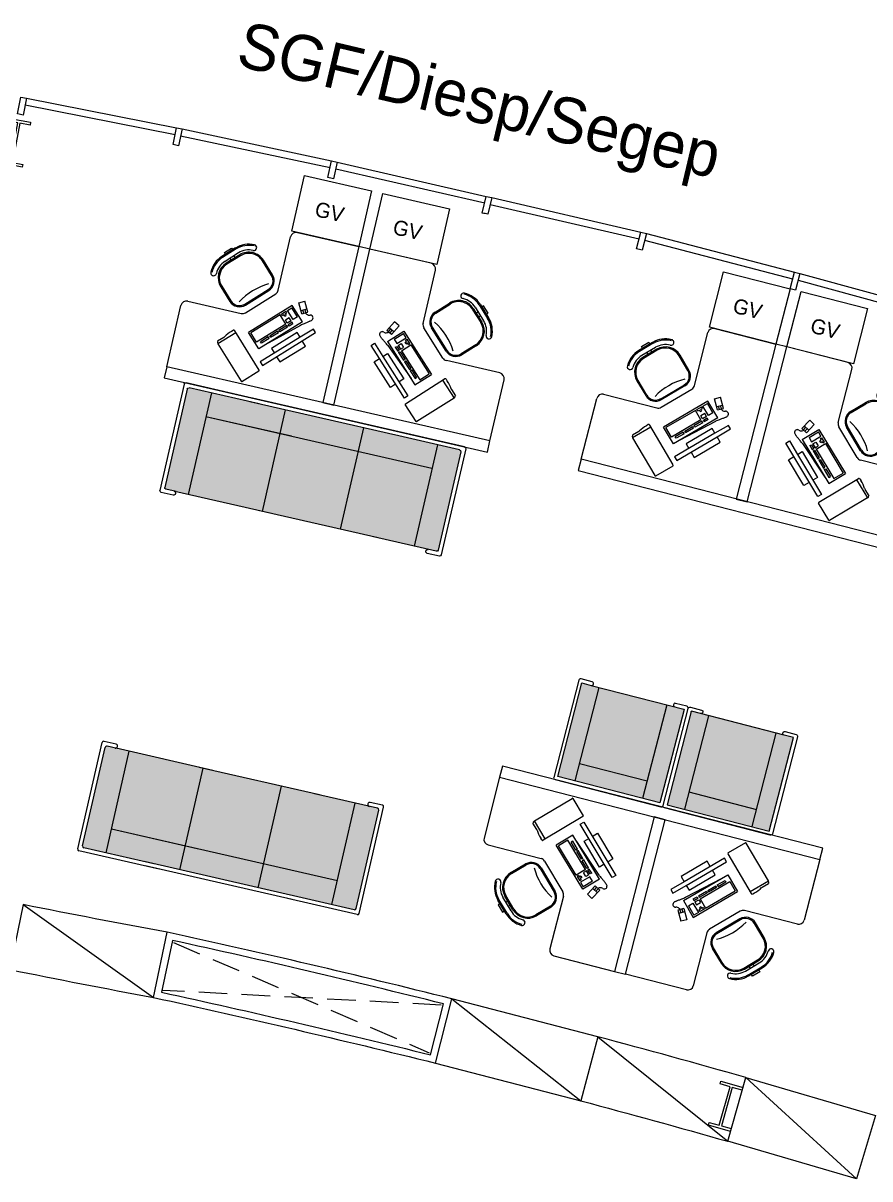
# Model space of a CAD drawing. Header units: millimetres. Extents: x 0 to 86.4, y -30.6 to 19.1.
# Drawn here: x 31.69 to 39.1, y 6.81 to 16.92 of the extents above; entities that cross this region are included whole.
import ezdxf

# ---------------------------------------------------------------- set-up
doc = ezdxf.new("R2010")
doc.units = ezdxf.units.MM
doc.linetypes.add('HIDDEN', pattern=[0.375, 0.25, -0.125])
for name, color, linetype in [('AR-ARMÁRIOS', 2, 'Continuous'), ('AR-ESQ', 2, 'Continuous'), ('AR-EST', 4, 'Continuous'), ('AR-HTC-MOB', 253, 'Continuous'), ('AR-MOB', 2, 'Continuous'), ('AR-PRJ', 1, 'HIDDEN'), ('AR-TXT', 2, 'Continuous')]:
    doc.layers.add(name, color=color, linetype=linetype)
doc.styles.add('1-125', font='stylu.ttf', dxfattribs={"height": 0.2})

# ---------------------------------------------------------------- blocks, each defined once
blk = doc.blocks.new('estacao de trabalho 290 x 150')
at = {"color": 1}
for p, q in [((-0.65, 0.971), (-0.65, 1.45)), ((-0.6, 1.5), (-0.05, 1.5)), ((0.6, 1.5), (0.05, 1.5)), ((0.65, 0.971), (0.65, 1.45)), ((-1.091, 1.24), (-1.19, 1.141)), ((1.091, 1.24), (1.19, 1.141)), ((-1.041, 1.19), (-1.14, 1.091)), ((-1.11, 1.136), (-1.124, 1.15)), ((-1.081, 1.164), (-1.095, 1.178)), ((-0.737, 1.084), (-0.843, 1.19)), ((0.737, 1.084), (0.843, 1.19)), ((1.041, 1.19), (1.14, 1.091)), ((1.081, 1.164), (1.095, 1.178)), ((1.11, 1.136), (1.124, 1.15)), ((-0.907, 0.787), (-0.737, 0.957)), ((-0.885, 0.715), (-0.665, 0.935)), ((0.885, 0.715), (0.665, 0.935)), ((0.907, 0.787), (0.737, 0.957)), ((-1.14, 0.893), (-1.034, 0.787)), ((-0.533, 0.816), (-0.501, 0.848)), ((-0.533, 0.816), (-0.501, 0.848)), ((-0.533, 0.816), (-0.501, 0.848)), ((-0.533, 0.816), (-0.501, 0.848)), ((-0.466, 0.749), (-0.533, 0.816)), ((-0.466, 0.749), (-0.533, 0.816)), ((-0.466, 0.749), (-0.533, 0.816)), ((-0.466, 0.749), (-0.533, 0.816)), ((-0.434, 0.781), (-0.501, 0.848)), ((-0.434, 0.781), (-0.501, 0.848)), ((-0.434, 0.781), (-0.501, 0.848)), ((-0.434, 0.781), (-0.501, 0.848)), ((0.434, 0.781), (0.501, 0.848)), ((0.434, 0.781), (0.501, 0.848)), ((0.434, 0.781), (0.501, 0.848)), ((0.434, 0.781), (0.501, 0.848)), ((0.466, 0.749), (0.533, 0.816)), ((0.466, 0.749), (0.533, 0.816)), ((0.466, 0.749), (0.533, 0.816)), ((0.466, 0.749), (0.533, 0.816)), ((0.533, 0.816), (0.501, 0.848)), ((0.533, 0.816), (0.501, 0.848)), ((0.533, 0.816), (0.501, 0.848)), ((0.533, 0.816), (0.501, 0.848)), ((1.14, 0.893), (1.034, 0.787)), ((-0.586, 0.764), (-0.8, 0.553)), ((-0.586, 0.764), (-0.8, 0.553)), ((-0.586, 0.764), (-0.8, 0.553)), ((-0.586, 0.764), (-0.8, 0.553)), ((-0.392, 0.714), (-0.655, 0.478)), ((-0.392, 0.714), (-0.655, 0.478)), ((-0.392, 0.714), (-0.655, 0.478)), ((-0.392, 0.714), (-0.655, 0.478)), ((-0.52, 0.696), (-0.586, 0.764)), ((-0.52, 0.696), (-0.586, 0.764)), ((-0.52, 0.696), (-0.586, 0.764)), ((-0.52, 0.696), (-0.586, 0.764)), ((-0.576, 0.774), (-0.544, 0.806)), ((-0.576, 0.774), (-0.544, 0.806)), ((-0.576, 0.774), (-0.544, 0.806)), ((-0.576, 0.774), (-0.544, 0.806)), ((-0.565, 0.764), (-0.576, 0.774)), ((-0.565, 0.764), (-0.576, 0.774)), ((-0.565, 0.764), (-0.576, 0.774)), ((-0.565, 0.764), (-0.576, 0.774)), ((-0.565, 0.764), (-0.554, 0.774)), ((-0.565, 0.764), (-0.554, 0.774)), ((-0.565, 0.764), (-0.554, 0.774)), ((-0.565, 0.764), (-0.554, 0.774)), ((-0.544, 0.763), (-0.554, 0.774)), ((-0.544, 0.763), (-0.554, 0.774)), ((-0.544, 0.763), (-0.554, 0.774)), ((-0.544, 0.763), (-0.554, 0.774)), ((-0.533, 0.795), (-0.544, 0.806)), ((-0.533, 0.795), (-0.544, 0.806)), ((-0.533, 0.795), (-0.544, 0.806)), ((-0.533, 0.795), (-0.544, 0.806)), ((-0.544, 0.785), (-0.533, 0.795)), ((-0.544, 0.785), (-0.533, 0.795)), ((-0.544, 0.785), (-0.533, 0.795)), ((-0.544, 0.785), (-0.533, 0.795)), ((-0.533, 0.774), (-0.544, 0.785)), ((-0.533, 0.774), (-0.544, 0.785)), ((-0.533, 0.774), (-0.544, 0.785)), ((-0.533, 0.774), (-0.544, 0.785)), ((-0.544, 0.763), (-0.533, 0.774)), ((-0.544, 0.763), (-0.533, 0.774)), ((-0.544, 0.763), (-0.533, 0.774)), ((-0.544, 0.763), (-0.533, 0.774)), ((-0.502, 0.756), (-0.53, 0.728)), ((-0.502, 0.756), (-0.53, 0.728)), ((-0.502, 0.756), (-0.53, 0.728)), ((-0.502, 0.756), (-0.53, 0.728)), ((-0.509, 0.707), (-0.53, 0.728)), ((-0.509, 0.707), (-0.53, 0.728)), ((-0.509, 0.707), (-0.53, 0.728)), ((-0.509, 0.707), (-0.53, 0.728)), ((-0.48, 0.735), (-0.509, 0.707)), ((-0.48, 0.735), (-0.509, 0.707)), ((-0.48, 0.735), (-0.509, 0.707)), ((-0.48, 0.735), (-0.509, 0.707)), ((-0.48, 0.735), (-0.502, 0.756)), ((-0.48, 0.735), (-0.502, 0.756)), ((-0.48, 0.735), (-0.502, 0.756)), ((-0.48, 0.735), (-0.502, 0.756)), ((-0.47, 0.724), (-0.498, 0.696)), ((-0.47, 0.724), (-0.498, 0.696)), ((-0.47, 0.724), (-0.498, 0.696)), ((-0.47, 0.724), (-0.498, 0.696)), ((-0.459, 0.713), (-0.488, 0.685)), ((-0.459, 0.713), (-0.488, 0.685)), ((-0.459, 0.713), (-0.488, 0.685)), ((-0.459, 0.713), (-0.488, 0.685)), ((-0.459, 0.713), (-0.47, 0.724)), ((-0.459, 0.713), (-0.47, 0.724)), ((-0.459, 0.713), (-0.47, 0.724)), ((-0.459, 0.713), (-0.47, 0.724)), ((-0.434, 0.781), (-0.466, 0.749)), ((-0.434, 0.781), (-0.466, 0.749)), ((-0.434, 0.781), (-0.466, 0.749)), ((-0.434, 0.781), (-0.466, 0.749)), ((0.392, 0.714), (0.655, 0.478)), ((0.392, 0.714), (0.655, 0.478)), ((0.392, 0.714), (0.655, 0.478)), ((0.392, 0.714), (0.655, 0.478)), ((0.434, 0.781), (0.466, 0.749)), ((0.434, 0.781), (0.466, 0.749)), ((0.434, 0.781), (0.466, 0.749)), ((0.434, 0.781), (0.466, 0.749)), ((0.459, 0.713), (0.47, 0.724)), ((0.459, 0.713), (0.47, 0.724)), ((0.459, 0.713), (0.47, 0.724)), ((0.459, 0.713), (0.47, 0.724)), ((0.459, 0.713), (0.488, 0.685)), ((0.459, 0.713), (0.488, 0.685)), ((0.459, 0.713), (0.488, 0.685)), ((0.459, 0.713), (0.488, 0.685)), ((0.47, 0.724), (0.498, 0.696)), ((0.47, 0.724), (0.498, 0.696)), ((0.47, 0.724), (0.498, 0.696)), ((0.47, 0.724), (0.498, 0.696)), ((0.48, 0.735), (0.502, 0.756)), ((0.48, 0.735), (0.502, 0.756)), ((0.48, 0.735), (0.502, 0.756)), ((0.48, 0.735), (0.502, 0.756)), ((0.48, 0.735), (0.509, 0.707)), ((0.48, 0.735), (0.509, 0.707)), ((0.48, 0.735), (0.509, 0.707)), ((0.48, 0.735), (0.509, 0.707)), ((0.502, 0.756), (0.53, 0.728)), ((0.502, 0.756), (0.53, 0.728)), ((0.502, 0.756), (0.53, 0.728)), ((0.502, 0.756), (0.53, 0.728)), ((0.509, 0.707), (0.53, 0.728)), ((0.509, 0.707), (0.53, 0.728)), ((0.509, 0.707), (0.53, 0.728)), ((0.509, 0.707), (0.53, 0.728)), ((0.52, 0.696), (0.586, 0.764)), ((0.52, 0.696), (0.586, 0.764)), ((0.52, 0.696), (0.586, 0.764)), ((0.52, 0.696), (0.586, 0.764)), ((0.533, 0.795), (0.544, 0.806)), ((0.533, 0.795), (0.544, 0.806)), ((0.533, 0.795), (0.544, 0.806)), ((0.533, 0.795), (0.544, 0.806)), ((0.544, 0.785), (0.533, 0.795)), ((0.544, 0.785), (0.533, 0.795)), ((0.544, 0.785), (0.533, 0.795)), ((0.544, 0.785), (0.533, 0.795)), ((0.533, 0.774), (0.544, 0.785)), ((0.533, 0.774), (0.544, 0.785)), ((0.533, 0.774), (0.544, 0.785)), ((0.533, 0.774), (0.544, 0.785)), ((0.544, 0.763), (0.533, 0.774)), ((0.544, 0.763), (0.533, 0.774)), ((0.544, 0.763), (0.533, 0.774)), ((0.544, 0.763), (0.533, 0.774)), ((0.576, 0.774), (0.544, 0.806)), ((0.576, 0.774), (0.544, 0.806)), ((0.576, 0.774), (0.544, 0.806)), ((0.576, 0.774), (0.544, 0.806)), ((0.544, 0.763), (0.554, 0.774)), ((0.544, 0.763), (0.554, 0.774)), ((0.544, 0.763), (0.554, 0.774)), ((0.544, 0.763), (0.554, 0.774)), ((0.565, 0.764), (0.554, 0.774)), ((0.565, 0.764), (0.554, 0.774)), ((0.565, 0.764), (0.554, 0.774)), ((0.565, 0.764), (0.554, 0.774)), ((0.565, 0.764), (0.576, 0.774)), ((0.565, 0.764), (0.576, 0.774)), ((0.565, 0.764), (0.576, 0.774)), ((0.565, 0.764), (0.576, 0.774)), ((0.586, 0.764), (0.8, 0.553)), ((0.586, 0.764), (0.8, 0.553)), ((0.586, 0.764), (0.8, 0.553)), ((0.586, 0.764), (0.8, 0.553)), ((-1.45, 0.1), (-1.45, 0.65)), ((-1.4, 0.7), (-0.921, 0.7)), ((-0.52, 0.696), (-0.733, 0.485)), ((-0.52, 0.696), (-0.733, 0.485)), ((-0.52, 0.696), (-0.733, 0.485)), ((-0.52, 0.696), (-0.733, 0.485)), ((-0.576, 0.619), (-0.633, 0.562)), ((-0.576, 0.619), (-0.633, 0.562)), ((-0.576, 0.619), (-0.633, 0.562)), ((-0.576, 0.619), (-0.633, 0.562)), ((-0.566, 0.608), (-0.623, 0.552)), ((-0.566, 0.608), (-0.623, 0.552)), ((-0.566, 0.608), (-0.623, 0.552)), ((-0.566, 0.608), (-0.623, 0.552)), ((-0.406, 0.646), (-0.593, 0.46)), ((-0.566, 0.608), (-0.576, 0.619)), ((-0.566, 0.608), (-0.576, 0.619)), ((-0.566, 0.608), (-0.576, 0.619)), ((-0.566, 0.608), (-0.576, 0.619)), ((-0.509, 0.685), (-0.566, 0.629)), ((-0.509, 0.685), (-0.566, 0.629)), ((-0.509, 0.685), (-0.566, 0.629)), ((-0.509, 0.685), (-0.566, 0.629)), ((-0.555, 0.619), (-0.566, 0.629)), ((-0.555, 0.619), (-0.566, 0.629)), ((-0.555, 0.619), (-0.566, 0.629)), ((-0.555, 0.619), (-0.566, 0.629)), ((-0.498, 0.675), (-0.555, 0.619)), ((-0.498, 0.675), (-0.555, 0.619)), ((-0.498, 0.675), (-0.555, 0.619)), ((-0.498, 0.675), (-0.555, 0.619)), ((-0.498, 0.675), (-0.509, 0.685)), ((-0.498, 0.675), (-0.509, 0.685)), ((-0.498, 0.675), (-0.509, 0.685)), ((-0.498, 0.675), (-0.509, 0.685)), ((-0.488, 0.685), (-0.498, 0.696)), ((-0.488, 0.685), (-0.498, 0.696)), ((-0.488, 0.685), (-0.498, 0.696)), ((-0.488, 0.685), (-0.498, 0.696)), ((-0.372, 0.612), (-0.406, 0.646)), ((0.372, 0.612), (0.406, 0.646)), ((0.406, 0.646), (0.593, 0.46)), ((0.488, 0.685), (0.498, 0.696)), ((0.488, 0.685), (0.498, 0.696)), ((0.488, 0.685), (0.498, 0.696)), ((0.488, 0.685), (0.498, 0.696)), ((0.498, 0.675), (0.509, 0.685)), ((0.498, 0.675), (0.509, 0.685)), ((0.498, 0.675), (0.509, 0.685)), ((0.498, 0.675), (0.509, 0.685)), ((0.498, 0.675), (0.555, 0.619)), ((0.498, 0.675), (0.555, 0.619)), ((0.498, 0.675), (0.555, 0.619)), ((0.498, 0.675), (0.555, 0.619)), ((0.509, 0.685), (0.566, 0.629)), ((0.509, 0.685), (0.566, 0.629)), ((0.509, 0.685), (0.566, 0.629)), ((0.509, 0.685), (0.566, 0.629)), ((0.52, 0.696), (0.733, 0.485)), ((0.52, 0.696), (0.733, 0.485)), ((0.52, 0.696), (0.733, 0.485)), ((0.52, 0.696), (0.733, 0.485)), ((0.555, 0.619), (0.566, 0.629)), ((0.555, 0.619), (0.566, 0.629)), ((0.555, 0.619), (0.566, 0.629)), ((0.555, 0.619), (0.566, 0.629)), ((0.566, 0.608), (0.576, 0.619)), ((0.566, 0.608), (0.576, 0.619)), ((0.566, 0.608), (0.576, 0.619)), ((0.566, 0.608), (0.576, 0.619)), ((0.566, 0.608), (0.623, 0.552)), ((0.566, 0.608), (0.623, 0.552)), ((0.566, 0.608), (0.623, 0.552)), ((0.566, 0.608), (0.623, 0.552)), ((0.576, 0.619), (0.633, 0.562)), ((0.576, 0.619), (0.633, 0.562)), ((0.576, 0.619), (0.633, 0.562)), ((0.576, 0.619), (0.633, 0.562)), ((1.4, 0.7), (0.921, 0.7)), ((1.45, 0.1), (1.45, 0.65)), ((-0.733, 0.485), (-0.8, 0.553)), ((-0.733, 0.485), (-0.8, 0.553)), ((-0.733, 0.485), (-0.8, 0.553)), ((-0.733, 0.485), (-0.8, 0.553)), ((-0.644, 0.552), (-0.701, 0.496)), ((-0.644, 0.552), (-0.701, 0.496)), ((-0.644, 0.552), (-0.701, 0.496)), ((-0.644, 0.552), (-0.701, 0.496)), ((-0.633, 0.541), (-0.69, 0.485)), ((-0.633, 0.541), (-0.69, 0.485)), ((-0.633, 0.541), (-0.69, 0.485)), ((-0.633, 0.541), (-0.69, 0.485)), ((-0.633, 0.541), (-0.644, 0.552)), ((-0.633, 0.541), (-0.644, 0.552)), ((-0.633, 0.541), (-0.644, 0.552)), ((-0.633, 0.541), (-0.644, 0.552)), ((-0.623, 0.552), (-0.633, 0.562)), ((-0.623, 0.552), (-0.633, 0.562)), ((-0.623, 0.552), (-0.633, 0.562)), ((-0.623, 0.552), (-0.633, 0.562)), ((-0.496, 0.362), (-0.309, 0.547)), ((-0.309, 0.547), (-0.347, 0.586)), ((0.309, 0.547), (0.347, 0.586)), ((0.496, 0.362), (0.309, 0.547)), ((0.623, 0.552), (0.633, 0.562)), ((0.623, 0.552), (0.633, 0.562)), ((0.623, 0.552), (0.633, 0.562)), ((0.623, 0.552), (0.633, 0.562)), ((0.633, 0.541), (0.644, 0.552)), ((0.633, 0.541), (0.644, 0.552)), ((0.633, 0.541), (0.644, 0.552)), ((0.633, 0.541), (0.644, 0.552)), ((0.633, 0.541), (0.69, 0.485)), ((0.633, 0.541), (0.69, 0.485)), ((0.633, 0.541), (0.69, 0.485)), ((0.633, 0.541), (0.69, 0.485)), ((0.644, 0.552), (0.701, 0.496)), ((0.644, 0.552), (0.701, 0.496)), ((0.644, 0.552), (0.701, 0.496)), ((0.644, 0.552), (0.701, 0.496)), ((0.733, 0.485), (0.8, 0.553)), ((0.733, 0.485), (0.8, 0.553)), ((0.733, 0.485), (0.8, 0.553)), ((0.733, 0.485), (0.8, 0.553)), ((-0.69, 0.485), (-0.701, 0.496)), ((-0.69, 0.485), (-0.701, 0.496)), ((-0.69, 0.485), (-0.701, 0.496)), ((-0.69, 0.485), (-0.701, 0.496)), ((-0.593, 0.46), (-0.56, 0.426)), ((0.593, 0.46), (0.56, 0.426)), ((0.69, 0.485), (0.701, 0.496)), ((0.69, 0.485), (0.701, 0.496)), ((0.69, 0.485), (0.701, 0.496)), ((0.69, 0.485), (0.701, 0.496)), ((-0.534, 0.4), (-0.496, 0.362)), ((0.534, 0.4), (0.496, 0.362))]:
    blk.add_line(p, q, dxfattribs=at)
at = {"color": 2}
for p, q in [((0.05, 1.5), (-0.05, 1.5)), ((-0.05, 1.5), (-0.05, 0.1)), ((0.05, 0.1), (0.05, 1.5)), ((-1.098, 1.247), (-1.197, 1.148)), ((-1.184, 1.186), (-1.131, 1.239)), ((-1.131, 1.239), (-1.118, 1.226)), ((1.098, 1.247), (1.197, 1.148)), ((1.131, 1.239), (1.118, 1.226)), ((1.184, 1.186), (1.131, 1.239)), ((-1.171, 1.173), (-1.184, 1.186)), ((-1.062, 1.211), (-1.161, 1.112)), ((-1.048, 1.197), (-1.147, 1.098)), ((-0.73, 1.091), (-0.836, 1.197)), ((0.73, 1.091), (0.836, 1.197)), ((1.048, 1.197), (1.147, 1.098)), ((1.062, 1.211), (1.161, 1.112)), ((1.171, 1.173), (1.184, 1.186)), ((-0.9, 0.78), (-0.73, 0.95)), ((-0.45, 0.903), (-0.402, 0.929)), ((-0.45, 0.903), (-0.402, 0.929)), ((-0.45, 0.903), (-0.402, 0.929)), ((-0.45, 0.903), (-0.402, 0.929)), ((-0.354, 0.841), (-0.402, 0.929)), ((-0.354, 0.841), (-0.402, 0.929)), ((-0.354, 0.841), (-0.402, 0.929)), ((-0.354, 0.841), (-0.402, 0.929)), ((0.354, 0.841), (0.402, 0.929)), ((0.354, 0.841), (0.402, 0.929)), ((0.354, 0.841), (0.402, 0.929)), ((0.354, 0.841), (0.402, 0.929)), ((0.45, 0.903), (0.402, 0.929)), ((0.45, 0.903), (0.402, 0.929)), ((0.45, 0.903), (0.402, 0.929)), ((0.45, 0.903), (0.402, 0.929)), ((0.9, 0.78), (0.73, 0.95)), ((-1.147, 0.886), (-1.041, 0.78)), ((-0.501, 0.869), (-0.821, 0.553)), ((-0.501, 0.869), (-0.821, 0.553)), ((-0.501, 0.869), (-0.821, 0.553)), ((-0.501, 0.869), (-0.821, 0.553)), ((-0.381, 0.748), (-0.501, 0.869)), ((-0.381, 0.748), (-0.501, 0.869)), ((-0.381, 0.748), (-0.501, 0.869)), ((-0.381, 0.748), (-0.501, 0.869)), ((-0.402, 0.815), (-0.45, 0.903)), ((-0.402, 0.815), (-0.45, 0.903)), ((-0.402, 0.815), (-0.45, 0.903)), ((-0.402, 0.815), (-0.45, 0.903)), ((-0.416, 0.841), (-0.368, 0.868)), ((-0.416, 0.841), (-0.368, 0.868)), ((-0.416, 0.841), (-0.368, 0.868)), ((-0.416, 0.841), (-0.368, 0.868)), ((-0.402, 0.815), (-0.354, 0.841)), ((-0.402, 0.815), (-0.354, 0.841)), ((-0.402, 0.815), (-0.354, 0.841)), ((-0.402, 0.815), (-0.354, 0.841)), ((-0.386, 0.824), (-0.401, 0.85)), ((-0.386, 0.824), (-0.401, 0.85)), ((-0.386, 0.824), (-0.401, 0.85)), ((-0.386, 0.824), (-0.401, 0.85)), ((-0.37, 0.833), (-0.384, 0.859)), ((-0.37, 0.833), (-0.384, 0.859)), ((-0.37, 0.833), (-0.384, 0.859)), ((-0.37, 0.833), (-0.384, 0.859)), ((0.402, 0.815), (0.354, 0.841)), ((0.402, 0.815), (0.354, 0.841)), ((0.402, 0.815), (0.354, 0.841)), ((0.402, 0.815), (0.354, 0.841)), ((0.416, 0.841), (0.368, 0.868)), ((0.416, 0.841), (0.368, 0.868)), ((0.416, 0.841), (0.368, 0.868)), ((0.416, 0.841), (0.368, 0.868)), ((0.37, 0.833), (0.384, 0.859)), ((0.37, 0.833), (0.384, 0.859)), ((0.37, 0.833), (0.384, 0.859)), ((0.37, 0.833), (0.384, 0.859)), ((0.381, 0.748), (0.501, 0.869)), ((0.381, 0.748), (0.501, 0.869)), ((0.381, 0.748), (0.501, 0.869)), ((0.381, 0.748), (0.501, 0.869)), ((0.386, 0.824), (0.401, 0.85)), ((0.386, 0.824), (0.401, 0.85)), ((0.386, 0.824), (0.401, 0.85)), ((0.386, 0.824), (0.401, 0.85)), ((0.402, 0.815), (0.45, 0.903)), ((0.402, 0.815), (0.45, 0.903)), ((0.402, 0.815), (0.45, 0.903)), ((0.402, 0.815), (0.45, 0.903)), ((0.501, 0.869), (0.821, 0.553)), ((0.501, 0.869), (0.821, 0.553)), ((0.501, 0.869), (0.821, 0.553)), ((0.501, 0.869), (0.821, 0.553)), ((1.147, 0.886), (1.041, 0.78)), ((-0.381, 0.748), (-0.701, 0.432)), ((-0.381, 0.748), (-0.701, 0.432)), ((-0.381, 0.748), (-0.701, 0.432)), ((-0.381, 0.748), (-0.701, 0.432)), ((0.381, 0.748), (0.701, 0.432)), ((0.381, 0.748), (0.701, 0.432)), ((0.381, 0.748), (0.701, 0.432)), ((0.381, 0.748), (0.701, 0.432)), ((-0.372, 0.612), (-0.663, 0.324)), ((-0.275, 0.708), (-0.372, 0.612)), ((-0.347, 0.586), (-0.25, 0.682)), ((-0.25, 0.682), (-0.275, 0.708)), ((0.25, 0.682), (0.275, 0.708)), ((0.347, 0.586), (0.25, 0.682)), ((0.275, 0.708), (0.372, 0.612)), ((0.372, 0.612), (0.663, 0.324)), ((-0.928, 0.525), (-1.06, 0.395)), ((-0.956, 0.54), (-0.969, 0.527)), ((-0.657, 0.252), (-0.942, 0.54)), ((-0.701, 0.432), (-0.821, 0.553)), ((-0.701, 0.432), (-0.821, 0.553)), ((-0.701, 0.432), (-0.821, 0.553)), ((-0.701, 0.432), (-0.821, 0.553)), ((-0.637, 0.298), (-0.347, 0.586)), ((0.637, 0.298), (0.347, 0.586)), ((0.657, 0.252), (0.942, 0.54)), ((0.701, 0.432), (0.821, 0.553)), ((0.701, 0.432), (0.821, 0.553)), ((0.701, 0.432), (0.821, 0.553)), ((0.701, 0.432), (0.821, 0.553)), ((0.928, 0.525), (1.06, 0.395)), ((0.956, 0.54), (0.969, 0.527)), ((-1.021, 0.462), (-1.067, 0.416)), ((1.021, 0.462), (1.067, 0.416)), ((-1.06, 0.395), (-0.789, 0.122)), ((-0.663, 0.324), (-0.637, 0.298)), ((0.663, 0.324), (0.637, 0.298)), ((1.06, 0.395), (0.789, 0.122)), ((-0.782, 0.122), (-0.657, 0.245)), ((0.782, 0.122), (0.657, 0.245)), ((1.45, 0.1), (-1.45, 0.1)), ((-1.45, 0.1), (-1.45, 0)), ((-1.45, 0), (1.45, 0)), ((1.45, 0), (1.45, 0.1))]:
    blk.add_line(p, q, dxfattribs=at)
blk.add_line((-0.05, 0.1), (0.05, 0.1))
at = {"color": 1}
for centre, radius, start, end in [((-0.6, 1.45), 0.05, 90, 180), ((0.6, 1.45), 0.05, 0, 90), ((-0.942, 1.091), 0.21, 90, 135), ((-0.942, 1.091), 0.14, 45, 135), ((0.942, 1.091), 0.14, 45, 135), ((0.942, 1.091), 0.21, 45, 90), ((-1.041, 0.992), 0.21, 135, 180), ((1.041, 0.992), 0.21, 360, 45), ((-1.041, 0.992), 0.14, 135, 225), ((-0.801, 1.02), 0.09, 315, 45), ((0.801, 1.02), 0.09, 135, 225), ((1.041, 0.992), 0.14, 315, 45), ((-0.48, 0.52), 0.553, 118.6911, 150.2491), ((-0.7, 0.971), 0.05, 315, 0), ((0.7, 0.971), 0.05, 180, 225), ((0.48, 0.52), 0.553, 29.7509, 61.3089), ((-0.338, 0.873), 0.0556, 229.5032, 243.8084), ((-0.338, 0.873), 0.0556, 229.5032, 243.8084), ((-0.338, 0.873), 0.0556, 229.5032, 243.8084), ((-0.338, 0.873), 0.0556, 229.5032, 243.8084), ((-0.342, 0.864), 0.046, 243.8084, 266.6911), ((-0.342, 0.864), 0.046, 243.8084, 266.6911), ((-0.342, 0.864), 0.046, 243.8084, 266.6911), ((-0.342, 0.864), 0.046, 243.8084, 266.6911), ((-0.343, 0.849), 0.0308, 266.6911, 293.1156), ((-0.343, 0.849), 0.0308, 266.6911, 293.1156), ((-0.343, 0.849), 0.0308, 266.6911, 293.1156), ((-0.343, 0.849), 0.0308, 266.6911, 293.1156), ((-0.323, 0.802), 0.0201, 80.2869, 113.1156), ((-0.323, 0.802), 0.0201, 80.2869, 113.1156), ((-0.323, 0.802), 0.0201, 80.2869, 113.1156), ((-0.323, 0.802), 0.0201, 80.2869, 113.1156), ((-0.324, 0.794), 0.0277, 47.5611, 80.2869), ((-0.324, 0.794), 0.0277, 47.5611, 80.2869), ((-0.324, 0.794), 0.0277, 47.5611, 80.2869), ((-0.324, 0.794), 0.0277, 47.5611, 80.2869), ((-0.319, 0.8), 0.0197, 8.502, 47.5611), ((-0.319, 0.8), 0.0197, 8.502, 47.5611), ((-0.319, 0.8), 0.0197, 8.502, 47.5611), ((-0.319, 0.8), 0.0197, 8.502, 47.5611), ((0.319, 0.8), 0.0197, 132.4389, 171.498), ((0.319, 0.8), 0.0197, 132.4389, 171.498), ((0.319, 0.8), 0.0197, 132.4389, 171.498), ((0.319, 0.8), 0.0197, 132.4389, 171.498), ((0.324, 0.794), 0.0277, 99.7131, 132.4389), ((0.324, 0.794), 0.0277, 99.7131, 132.4389), ((0.324, 0.794), 0.0277, 99.7131, 132.4389), ((0.324, 0.794), 0.0277, 99.7131, 132.4389), ((0.323, 0.802), 0.0201, 66.8844, 99.7131), ((0.323, 0.802), 0.0201, 66.8844, 99.7131), ((0.323, 0.802), 0.0201, 66.8844, 99.7131), ((0.323, 0.802), 0.0201, 66.8844, 99.7131), ((0.343, 0.849), 0.0308, 246.8844, 273.3089), ((0.343, 0.849), 0.0308, 246.8844, 273.3089), ((0.343, 0.849), 0.0308, 246.8844, 273.3089), ((0.343, 0.849), 0.0308, 246.8844, 273.3089), ((0.342, 0.864), 0.046, 273.3089, 296.1916), ((0.342, 0.864), 0.046, 273.3089, 296.1916), ((0.342, 0.864), 0.046, 273.3089, 296.1916), ((0.342, 0.864), 0.046, 273.3089, 296.1916), ((0.338, 0.873), 0.0556, 296.1916, 310.4968), ((0.338, 0.873), 0.0556, 296.1916, 310.4968), ((0.338, 0.873), 0.0556, 296.1916, 310.4968), ((0.338, 0.873), 0.0556, 296.1916, 310.4968), ((-0.97, 0.851), 0.09, 225, 315), ((-0.921, 0.75), 0.05, 270, 315), ((11.854, -15.32), 20.176, 127.2723, 127.371), ((11.854, -15.32), 20.176, 127.2723, 127.371), ((11.854, -15.32), 20.176, 127.2723, 127.371), ((11.854, -15.32), 20.176, 127.2723, 127.371), ((7.986, -10.237), 13.788, 127.1529, 127.2723), ((7.986, -10.237), 13.788, 127.1529, 127.2723), ((7.986, -10.237), 13.788, 127.1529, 127.2723), ((7.986, -10.237), 13.788, 127.1529, 127.2723), ((7.128, -9.105), 12.367, 127.0283, 127.1529), ((7.128, -9.105), 12.367, 127.0283, 127.1529), ((7.128, -9.105), 12.367, 127.0283, 127.1529), ((7.128, -9.105), 12.367, 127.0283, 127.1529), ((-2.494, 3.651), 3.61, 307.0283, 307.2589), ((-2.494, 3.651), 3.61, 307.0283, 307.2589), ((-2.494, 3.651), 3.61, 307.0283, 307.2589), ((-2.494, 3.651), 3.61, 307.0283, 307.2589), ((-0.322, 0.795), 0.0218, 307.2589, 341.2358), ((-0.322, 0.795), 0.0218, 307.2589, 341.2358), ((-0.322, 0.795), 0.0218, 307.2589, 341.2358), ((-0.322, 0.795), 0.0218, 307.2589, 341.2358), ((-0.333, 0.798), 0.0335, 341.2358, 8.502), ((-0.333, 0.798), 0.0335, 341.2358, 8.502), ((-0.333, 0.798), 0.0335, 341.2358, 8.502), ((-0.333, 0.798), 0.0335, 341.2358, 8.502), ((0.333, 0.798), 0.0335, 171.498, 198.7642), ((0.333, 0.798), 0.0335, 171.498, 198.7642), ((0.333, 0.798), 0.0335, 171.498, 198.7642), ((0.333, 0.798), 0.0335, 171.498, 198.7642), ((0.322, 0.795), 0.0218, 198.7642, 232.7411), ((0.322, 0.795), 0.0218, 198.7642, 232.7411), ((0.322, 0.795), 0.0218, 198.7642, 232.7411), ((0.322, 0.795), 0.0218, 198.7642, 232.7411), ((2.494, 3.651), 3.61, 232.7411, 232.9717), ((2.494, 3.651), 3.61, 232.7411, 232.9717), ((2.494, 3.651), 3.61, 232.7411, 232.9717), ((2.494, 3.651), 3.61, 232.7411, 232.9717), ((-7.128, -9.105), 12.367, 52.8471, 52.9717), ((-7.128, -9.105), 12.367, 52.8471, 52.9717), ((-7.128, -9.105), 12.367, 52.8471, 52.9717), ((-7.128, -9.105), 12.367, 52.8471, 52.9717), ((-7.986, -10.237), 13.788, 52.7277, 52.8471), ((-7.986, -10.237), 13.788, 52.7277, 52.8471), ((-7.986, -10.237), 13.788, 52.7277, 52.8471), ((-7.986, -10.237), 13.788, 52.7277, 52.8471), ((-11.854, -15.32), 20.176, 52.629, 52.7277), ((-11.854, -15.32), 20.176, 52.629, 52.7277), ((-11.854, -15.32), 20.176, 52.629, 52.7277), ((-11.854, -15.32), 20.176, 52.629, 52.7277), ((0.921, 0.75), 0.05, 225, 270), ((0.97, 0.851), 0.09, 225, 315), ((-1.4, 0.65), 0.05, 90, 180), ((1.4, 0.65), 0.05, 0, 90)]:
    blk.add_arc(centre, radius, start, end, dxfattribs=at)
at = {"color": 2}
for centre, radius, start, end in [((-0.942, 1.091), 0.22, 90, 135), ((-0.942, 1.091), 0.17, 90, 135), ((-0.942, 1.091), 0.15, 45, 135), ((-0.942, 1.286), 0.025, 270, 90), ((0.942, 1.091), 0.15, 45, 135), ((0.942, 1.286), 0.025, 90, 270), ((0.942, 1.091), 0.22, 45, 90), ((0.942, 1.091), 0.17, 45, 90), ((-1.041, 0.992), 0.22, 135, 180), ((1.041, 0.992), 0.22, 360, 45), ((-1.041, 0.992), 0.17, 135, 180), ((-1.041, 0.992), 0.15, 135, 225), ((-0.801, 1.02), 0.1, 315, 45), ((0.801, 1.02), 0.1, 135, 225), ((1.041, 0.992), 0.15, 315, 45), ((1.041, 0.992), 0.17, 360, 45), ((-1.236, 0.992), 0.025, 180, 0), ((1.236, 0.992), 0.025, 180, 360), ((-0.97, 0.851), 0.1, 225, 315), ((0.97, 0.851), 0.1, 225, 315), ((-0.829, 0.366), 0.213, 130.8577, 151.5911), ((-0.949, 0.533), 0.01, 44.6957, 134.6957), ((0.949, 0.533), 0.01, 45.3043, 135.3043), ((0.829, 0.366), 0.213, 28.4089, 49.1423), ((-1.046, 0.412), 0.0219, 170.4947, 230.4713), ((-1.031, 0.473), 0.015, 314.6957, 338.8966), ((1.031, 0.473), 0.015, 201.1034, 225.3043), ((1.046, 0.412), 0.0219, 309.5287, 9.5053), ((-0.661, 0.248), 0.005, 314.6957, 44.6957), ((0.661, 0.248), 0.005, 135.3043, 225.3043), ((-0.785, 0.125), 0.005, 224.6957, 314.6957), ((0.785, 0.125), 0.005, 225.3043, 315.3043)]:
    blk.add_arc(centre, radius, start, end, dxfattribs=at)
blk = doc.blocks.new('gaveteiro')
at = {"color": 2}
blk.add_lwpolyline([(0.3, 0), (-0.3, 0), (-0.3, 0.5), (0.3, 0.5)], close=True, dxfattribs=at)
blk.add_text('GV', height=0.1313, dxfattribs=at).set_placement((-0.143, 0.173))
blk = doc.blocks.new('SOFÁ LE CORBUSIER 1 LUG')
at = {"layer": 'AR-HTC-MOB'}
h = blk.add_hatch(color=253, dxfattribs=at)
h.dxf.hatch_style = 1
h.paths.add_polyline_path([(0.675, 0.735), (0.025, 0.735), (0.025, 0.025), (0.675, 0.025)])
at = {"color": 1}
for p, q in [((0, 0.7475), (0, 0.0125)), ((0.6875, 0.76), (0.0125, 0.76)), ((0.7, 0.67), (0.7, 0.7475)), ((0.7, 0.0125), (0.7, 0.09)), ((0.0125, 0), (0.6875, 0))]:
    blk.add_line(p, q, dxfattribs=at)
at = {"color": 2}
for p, q in [((0.025, 0.025), (0.025, 0.735)), ((0.025, 0.735), (0.675, 0.735)), ((0.675, 0.735), (0.675, 0.67)), ((0.675, 0.67), (0.675, 0.026)), ((0.025, 0.615), (0.675, 0.615)), ((0.145, 0.145), (0.145, 0.615)), ((0.675, 0.145), (0.025, 0.145)), ((0.674, 0.025), (0.025, 0.025))]:
    blk.add_line(p, q, dxfattribs=at)
at = {"color": 1}
for centre, start, end in [((0.0125, 0.7475), 90, 180), ((0.6875, 0.7475), 0, 90), ((0.6875, 0.67), 180, 0), ((0.6875, 0.09), 360, 180), ((0.0125, 0.0125), 180, 270), ((0.6875, 0.0125), 270, 0)]:
    blk.add_arc(centre, 0.0125, start, end, dxfattribs=at)
at = {"color": 2}
blk.add_arc((0.674, 0.026), 0.001, 270, 0, dxfattribs=at)
blk = doc.blocks.new('10023f')
at = {"layer": 'AR-HTC-MOB'}
h = blk.add_hatch(color=254, dxfattribs=at)
h.paths.add_polyline_path([(-0.719, -0.6746), (-0.4588, -0.6746), (-0.2465, -0.6746), (-0.2465, -0.1774), (-0.719, -0.1774)])
h.paths.add_polyline_path([(-0.2465, -0.1774), (-0.2465, -0.0254), (-0.4538, -0.0254), (-0.719, -0.0254), (-0.719, -0.1774)])
h.paths.add_polyline_path([(-0.719, -0.0254), (-0.8611, -0.0254, 0.414214), (-0.8711, -0.0354), (-0.8711, -0.6646, 0.414214), (-0.8611, -0.6746), (-0.719, -0.6746)])
h = blk.add_hatch(color=254, dxfattribs=at)
h.paths.add_polyline_path([(-0.2465, -0.1774), (-0.2465, -0.6746), (0.2535, -0.6746), (0.2535, -0.1774)])
h.paths.add_polyline_path([(0.2535, -0.1774), (0.2535, -0.0254), (-0.2465, -0.0254), (-0.2465, -0.1774)])
h = blk.add_hatch(color=254, dxfattribs=at)
h.paths.add_polyline_path([(0.726, -0.1774), (0.2535, -0.1774), (0.2535, -0.6746), (0.2782, -0.6746), (0.726, -0.6746)])
h.paths.add_polyline_path([(0.726, -0.1774), (0.726, -0.0254), (0.4209, -0.0254), (0.2535, -0.0254), (0.2535, -0.1774)])
h.paths.add_polyline_path([(0.726, -0.6746), (0.8107, -0.6746), (0.8681, -0.6746, 0.414214), (0.8781, -0.6646), (0.8781, -0.0354, 0.414214), (0.8681, -0.0254), (0.726, -0.0254)])
at = {"color": 1}
for p, q in [((-0.8865, 0), (-0.4402, 0)), ((-0.4695, 0), (0.4695, 0)), ((0.3799, 0), (0.8935, 0)), ((-0.8965, -0.01), (-0.8965, -0.69)), ((0.9035, -0.01), (0.9035, -0.69)), ((0.9035, -0.01), (0.9035, -0.69)), ((0.9035, -0.01), (0.9035, -0.69)), ((-0.8865, -0.7), (-0.8092, -0.7)), ((0.8162, -0.7), (0.8935, -0.7))]:
    blk.add_line(p, q, dxfattribs=at)
at = {"color": 2}
for p, q in [((-0.8711, -0.0354), (-0.8711, -0.6646)), ((-0.8611, -0.0254), (-0.4459, -0.0254)), ((-0.719, -0.0254), (-0.719, -0.6746)), ((-0.4538, -0.0254), (0.4812, -0.0254)), ((-0.2465, -0.0254), (-0.2465, -0.6746)), ((0.2535, -0.0254), (0.2535, -0.6746)), ((0.4209, -0.0254), (0.8681, -0.0254)), ((0.726, -0.0254), (0.726, -0.6746)), ((0.8781, -0.0354), (0.8781, -0.6646)), ((-0.719, -0.1774), (0.726, -0.1774)), ((0.1788, -0.1774), (0.726, -0.1774)), ((-0.8611, -0.6746), (-0.4588, -0.6746)), ((-0.4895, -0.6746), (0.2782, -0.6746)), ((0.1925, -0.6746), (0.8107, -0.6746)), ((0.8035, -0.6746), (0.8681, -0.6746))]:
    blk.add_line(p, q, dxfattribs=at)
at = {"color": 1}
for centre, radius, start, end in [((-0.8865, -0.01), 0.01, 90, 180), ((0.8935, -0.01), 0.01, 0, 90), ((-0.8865, -0.69), 0.01, 180, 270), ((-0.8092, -0.6873), 0.0127, 270, 90), ((0.8162, -0.6873), 0.0127, 90, 270), ((0.8935, -0.69), 0.01, 270, 0)]:
    blk.add_arc(centre, radius, start, end, dxfattribs=at)
at = {"color": 2}
for centre, start, end in [((-0.8611, -0.0354), 90, 180), ((0.8681, -0.0354), 0, 90), ((-0.8611, -0.6646), 180, 270), ((0.8681, -0.6646), 270, 0)]:
    blk.add_arc(centre, 0.01, start, end, dxfattribs=at)

msp = doc.modelspace()

# ---------------------------------------------------------------- linework, layer by layer
at = {"layer": 'AR-ARMÁRIOS'}
for points in [[(32.949, 8.969, -0.003634), (31.689, 9.21), (31.573, 8.642, 0.004061), (32.828, 8.398)], [(38.011, 7.697, 0.004014), (36.717, 8.054), (36.568, 7.494, -0.004015), (37.853, 7.139)]]:
    msp.add_lwpolyline(points, format="xyb", close=True, dxfattribs=at)
at = {"layer": 'AR-ARMÁRIOS', "color": 1}
for points in [[(31.689, 9.21), (32.828, 8.398)], [(35.438, 8.386), (36.568, 7.494)], [(36.717, 8.054), (37.853, 7.139)], [(38.011, 7.697), (38.979, 6.81)]]:
    msp.add_lwpolyline(points, dxfattribs=at)
at = {"layer": 'AR-ARMÁRIOS'}
msp.add_lwpolyline([(32.828, 8.398, -0.00693), (35.297, 7.823), (35.438, 8.386, 0.007646), (32.949, 8.969)], format="xyb", dxfattribs=at)
at = {"layer": 'AR-ARMÁRIOS', "color": 1}
msp.add_lwpolyline([(32.995, 8.897), (32.899, 8.444, -0.006604), (35.253, 7.896), (35.365, 8.342, 0.007286)], format="xyb", close=True, dxfattribs=at)
at = {"layer": 'AR-ARMÁRIOS'}
for points in [[(36.717, 8.054), (35.438, 8.386)], [(35.297, 7.823), (36.568, 7.494)], [(38.011, 7.697), (39.146, 7.366), (38.979, 6.81), (37.853, 7.139)]]:
    msp.add_lwpolyline(points, dxfattribs=at)
at = {"layer": 'AR-ESQ'}
for points in [[(31.69, 16.119, 0.000138), (31.64, 16.129), (31.668, 16.276), (31.717, 16.267)], [(33.049, 15.851, 0.000138), (33, 15.861), (33.03, 16.008), (33.079, 15.998)], [(34.404, 15.561, 0.000138), (34.355, 15.572), (34.387, 15.718), (34.436, 15.708)], [(35.754, 15.251, 0.000138), (35.706, 15.262), (35.74, 15.408), (35.789, 15.397)], [(37.104, 14.937, 0.000138), (37.056, 14.949), (37.093, 15.095), (37.141, 15.082)], [(38.447, 14.587, 0.000138), (38.398, 14.6), (38.436, 14.745), (38.484, 14.733)]]:
    msp.add_lwpolyline(points, format="xyb", close=True, dxfattribs=at)
for points in [[(31.705, 16.208), (33.018, 15.949)], [(33.066, 15.939), (34.375, 15.66)], [(34.423, 15.649), (35.727, 15.35)], [(35.775, 15.338), (37.079, 15.036)], [(37.126, 15.024), (38.421, 14.687)], [(38.468, 14.675), (39.759, 14.323)]]:
    msp.add_lwpolyline(points, dxfattribs=at)
at = {"layer": 'AR-ESQ', "color": 1}
for points in [[(31.717, 16.267), (33.03, 16.008)], [(33.079, 15.998), (34.387, 15.718)], [(34.436, 15.708), (35.74, 15.408)], [(35.789, 15.397), (37.093, 15.095)], [(37.141, 15.082), (38.436, 14.745)], [(38.484, 14.733), (39.775, 14.381)]]:
    msp.add_lwpolyline(points, dxfattribs=at)
at = {"layer": 'AR-EST'}
for points in [[(31.557, 16.093), (31.754, 16.057), (31.75, 16.032), (31.661, 16.049), (31.597, 15.704), (31.685, 15.688), (31.681, 15.663), (31.484, 15.7), (31.489, 15.725), (31.577, 15.708), (31.641, 16.052), (31.553, 16.069), (31.557, 16.093)], [(37.878, 7.226), (37.685, 7.28), (37.692, 7.305), (37.779, 7.28), (37.874, 7.617), (37.787, 7.641), (37.794, 7.665), (37.987, 7.611)], [(37.98, 7.587), (37.893, 7.611), (37.798, 7.275), (37.884, 7.25)]]:
    msp.add_lwpolyline(points, dxfattribs=at)
at = {"layer": 'AR-PRJ', "color": 1}
for p, q in [((33.003, 8.88), (35.242, 7.914)), ((35.347, 8.331), (32.911, 8.46))]:
    msp.add_line(p, q, dxfattribs=at)

# ---------------------------------------------------------------- block references
at = {"layer": 'AR-MOB', "extrusion": (-1.99328e-09, -3.01433e-09, 1), "xscale": 0.9999622870180211, "yscale": 0.9999622870180211, "zscale": 0.9999622870180211, "rotation": 347.0496178535438}
for p in [(34.332, 15.036, 0), (35.015, 14.879, 0)]:
    msp.add_blockref('gaveteiro', p, dxfattribs=at)
at = {"layer": 'AR-MOB', "extrusion": (-1.43611e-08, 1.01755e-08, 1), "xscale": 0.9999622870180246, "yscale": 0.9999622870180246, "zscale": 0.9999622870180246, "rotation": 347.0496036522868}
msp.add_blockref('estacao de trabalho 290 x 150', (34.337, 13.495, 0), dxfattribs=at)
at = {"layer": 'AR-MOB', "extrusion": (1.42611e-08, -7.36433e-09, 1), "xscale": 0.9999622870180223, "yscale": 0.9999622870180223, "zscale": 0.9999622870180223, "rotation": 345.6283275151646}
for p in [(37.984, 14.19, 0), (38.662, 14.016, 0)]:
    msp.add_blockref('gaveteiro', p, dxfattribs=at)
at = {"layer": 'AR-MOB', "extrusion": (2.22421e-09, 6.12819e-09, 1), "xscale": 0.9999622870180225, "yscale": 0.9999622870180225, "zscale": 0.9999622870180225, "rotation": 345.6283133139077}
msp.add_blockref('estacao de trabalho 290 x 150', (37.95, 12.65, 0), dxfattribs=at)
at = {"layer": 'AR-MOB'}
for name, p, xscale, yscale, zscale, rotation in [('10023f', (34.337, 13.495, 0), -1.403584882673387, 1.403584882673387, 1.403584882673387, 347.0854369692188), ('SOFÁ LE CORBUSIER 1 LUG', (37.283, 10.061, 0), 1.300341433846083, 1.300341433846083, 1.300341433846083, 75.51541366441218), ('SOFÁ LE CORBUSIER 1 LUG', (37.283, 10.061, 0), -1.300341433846083, 1.300341433846082, 1.300341433846082, 255.5154136643622), ('10023f', (33.399, 9.401, 0), 1.403584882673387, 1.403584882673387, 1.403584882673387, 167.0854369692187)]:
    msp.add_blockref(name, p, dxfattribs=dict(at, xscale=xscale, yscale=yscale, zscale=zscale, rotation=rotation))
at = {"layer": 'AR-MOB', "extrusion": (1.55888e-09, 6.29867e-09, 1), "xscale": 0.9971827663858936, "yscale": 0.9971827663858936, "zscale": 0.9971827663858936, "rotation": 165.6283133138908}
msp.add_blockref('estacao de trabalho 290 x 150', (37.283, 10.062, 0), dxfattribs=at)

# ---------------------------------------------------------------- texts
at = {"layer": 'AR-TXT', "color": 2, "insert": (35.668, 16.195), "char_height": 0.2, "attachment_point": 5, "rotation": 346.6987, "style": '1-125'}
msp.add_mtext('{\\H2x;SGF/Diesp/Segep}', dxfattribs=at)

doc.saveas('drawing.dxf')
